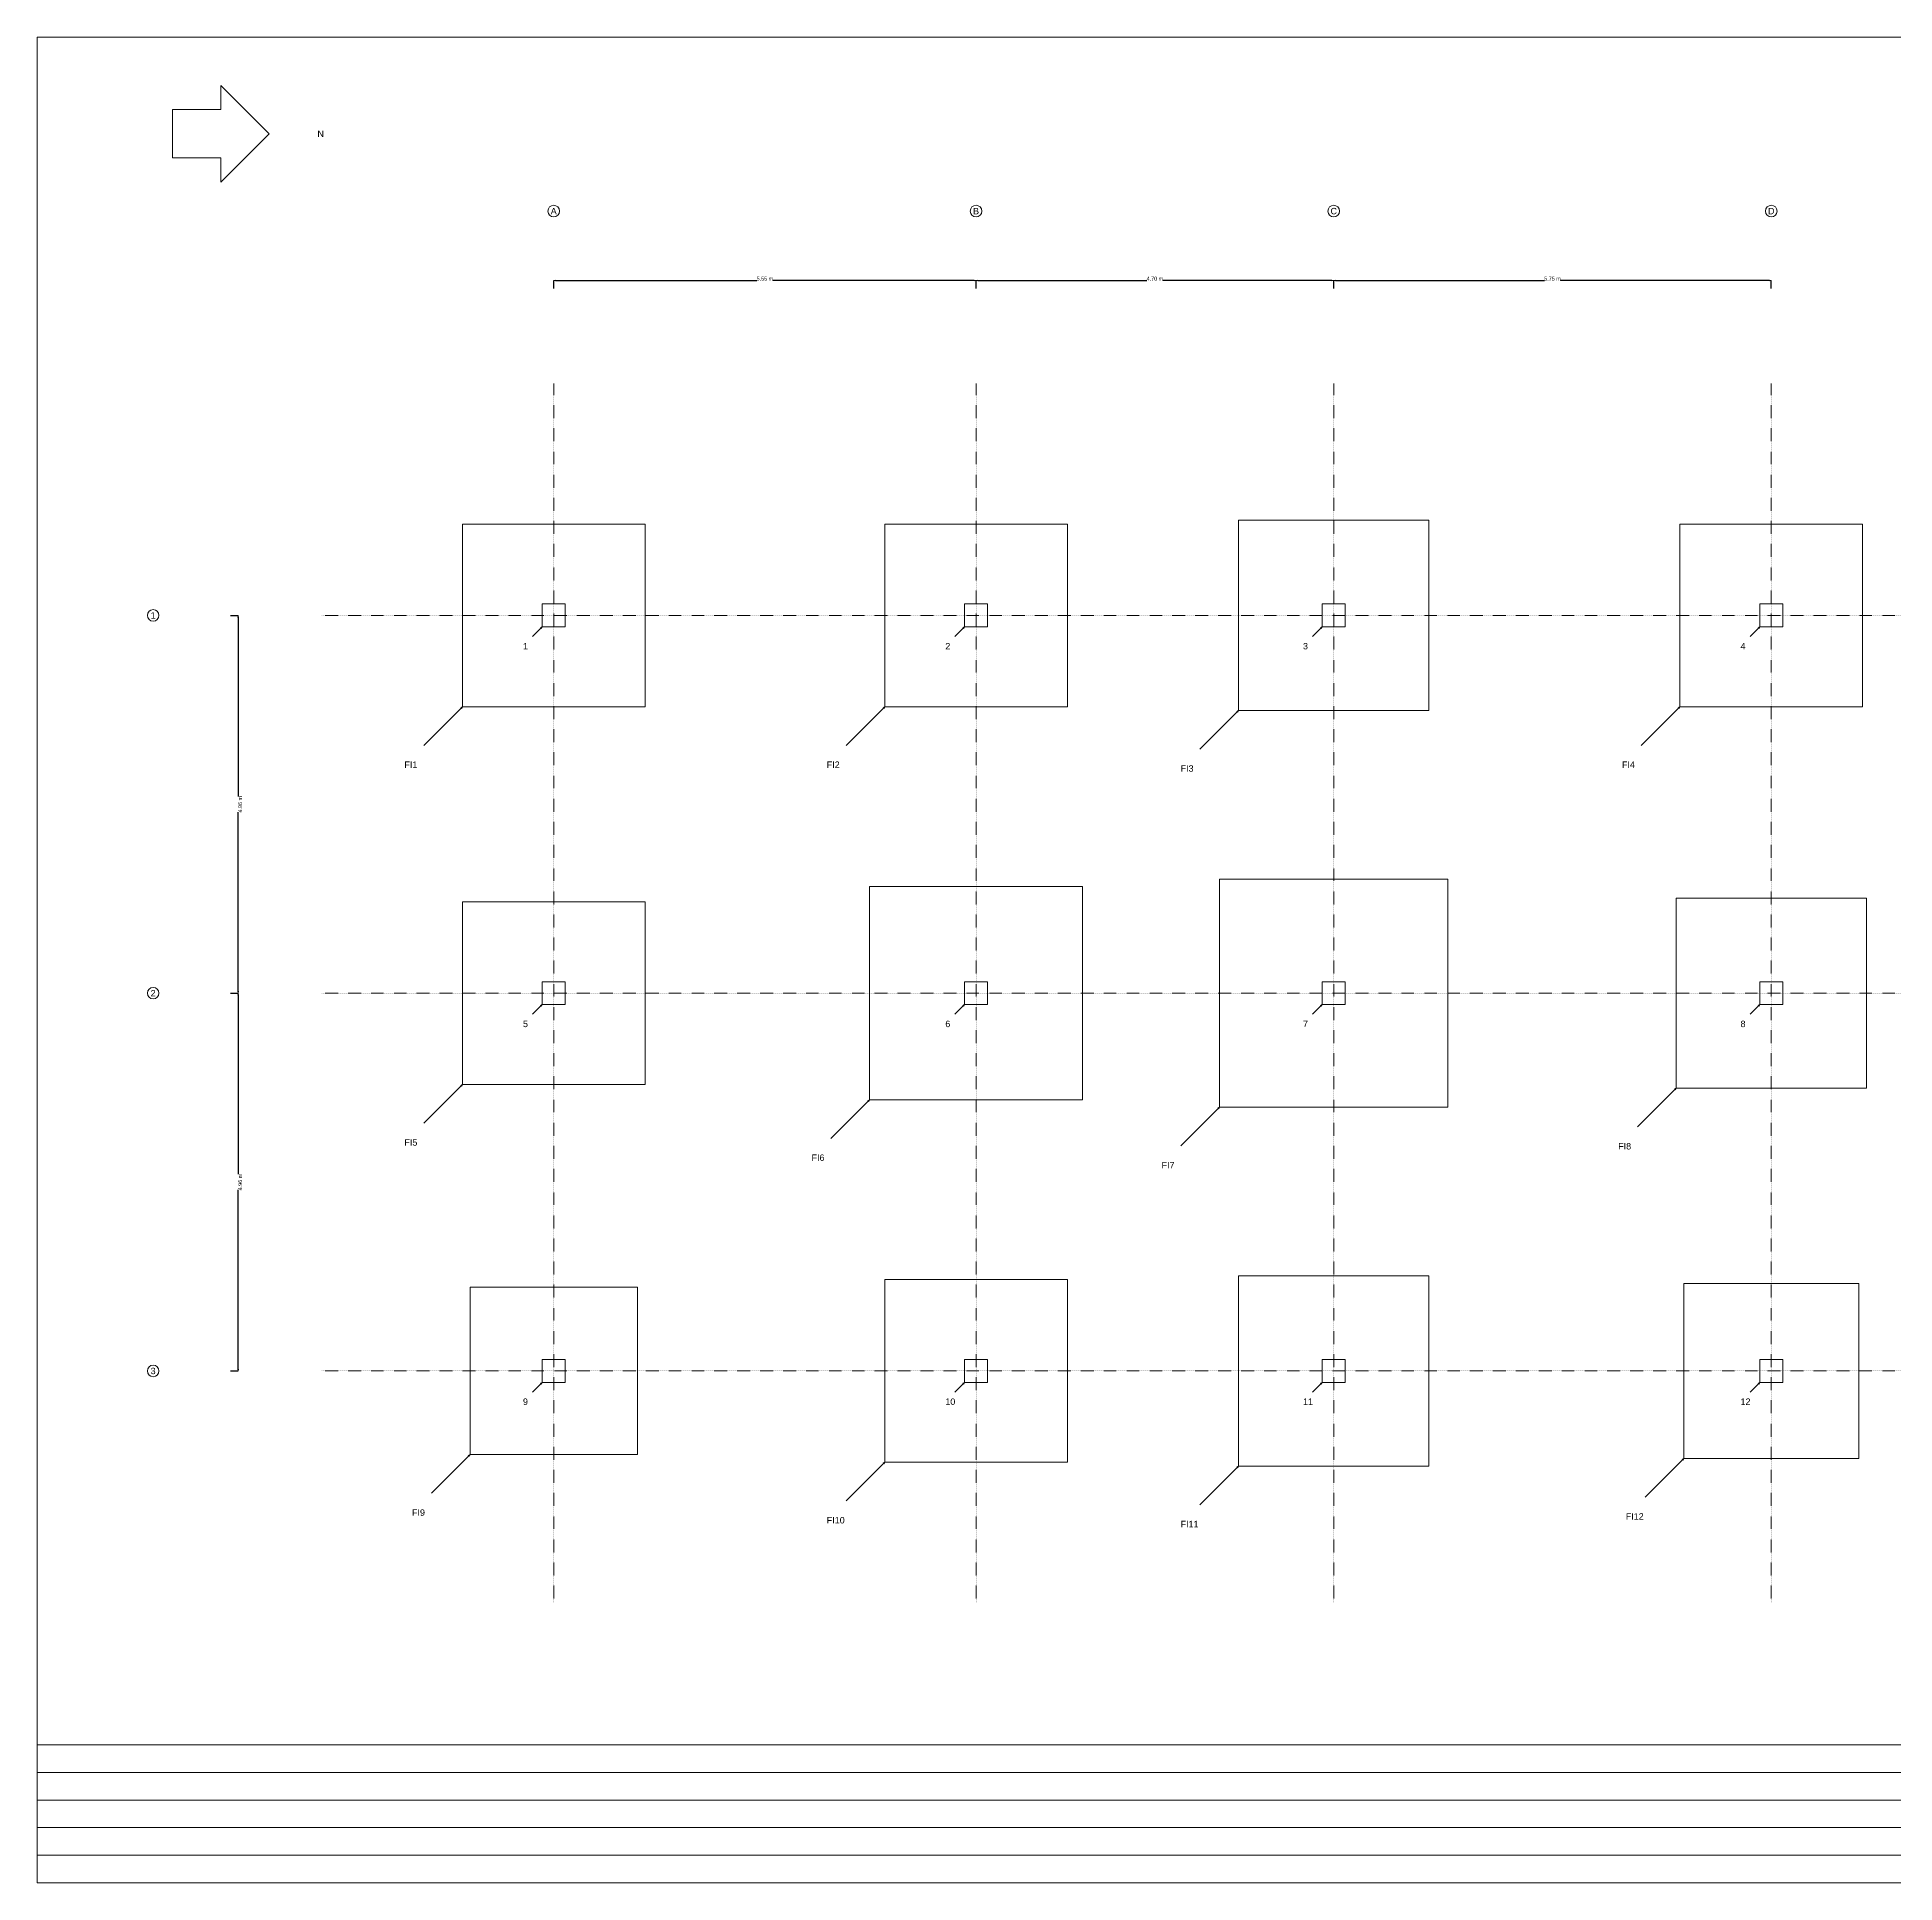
# Model space of a CAD drawing. Header units: inches. Extents: x -471 to 1000, y -4 to 951.
# Drawn here: x -471 to 490, y -4 to 951 of the extents above; entities that cross this region are included whole.
import ezdxf
from ezdxf.enums import TextEntityAlignment as Align

# ---------------------------------------------------------------- set-up
doc = ezdxf.new("R2010")
doc.units = ezdxf.units.IN
doc.header["$MEASUREMENT"] = 0
doc.linetypes.add('DOT', pattern=[0.25, 0, -0.25])
doc.layers.get('0').update_dxf_attribs({"lineweight": 0})
doc.styles.get("Standard").update_dxf_attribs({"font": 'arial.ttf'})
doc.dimstyles.new('VDDIM_NONE', dxfattribs={"dimtxt": 2, "dimasz": 1, "dimexe": 0, "dimexo": 0, "dimgap": 0, "dimtad": 1, "dimdec": 4, "dimzin": 0, "dimdsep": 46, "dimtxsty": 'Standard', "dimblk": 'VDDIM_DEFAULT', "dimcen": 0.09, "dimclre": 82, "dimclrt": 90, "dimadec": 0, "dimazin": 0, "dimtfac": 1, "dimtdec": 4, "dimtix": 1, "dimtmove": 0, "dimatfit": 3, "dimfxl": 0, "dimtolj": 1, "dimtzin": 0, "dimarcsym": 0})

# ---------------------------------------------------------------- blocks, each defined once
blk = doc.blocks.new('VDDIM_DEFAULT')
at = {"linetype": 'Continuous'}
blk.add_hatch(color=0, dxfattribs=at).paths.add_polyline_path([(0, 0), (-1, -0.1665), (-1, 0.1665)], flags=0)
at = {"color": 0, "linetype": 'Continuous'}
blk.add_lwpolyline([(0, 0), (-1, -0.1665), (-1, 0.1665), (0, 0)], dxfattribs=at)
blk = doc.blocks.new('*D3')
at = {"color": 82, "lineweight": -2}
for p, q in [((-204.11, 821.36), (-204.11, 825.36)), ((14.39, 821.36), (14.39, 825.36))]:
    blk.add_line(p, q, dxfattribs=at)
at = {"color": 0, "lineweight": -2}
for p, q in [((-203.11, 825.36), (-98.95, 825.36)), ((13.39, 825.36), (-90.77, 825.36))]:
    blk.add_line(p, q, dxfattribs=at)
at = {"layer": 'Defpoints', "color": 0}
for p in [(-204.11, 821.36), (14.39, 825.36), (14.39, 821.36)]:
    blk.add_point(p, dxfattribs=at)
at = {"color": 0, "lineweight": -2, "rotation": 180}
blk.add_blockref('VDDIM_DEFAULT', (-204.11, 825.36), dxfattribs=at)
at = {"color": 0, "lineweight": -2}
blk.add_blockref('VDDIM_DEFAULT', (14.39, 825.36), dxfattribs=at)
at = {"color": 90, "insert": (-94.86, 826.37), "char_height": 2, "attachment_point": 5}
blk.add_mtext('5.55 m', dxfattribs=at)
blk = doc.blocks.new('*D4')
at = {"color": 82, "lineweight": -2}
for p, q in [((14.39, 821.36), (14.39, 825.36)), ((199.43, 821.36), (199.43, 825.36))]:
    blk.add_line(p, q, dxfattribs=at)
at = {"color": 0, "lineweight": -2}
for p, q in [((15.39, 825.36), (102.83, 825.36)), ((198.43, 825.36), (111, 825.36))]:
    blk.add_line(p, q, dxfattribs=at)
at = {"layer": 'Defpoints', "color": 0}
for p in [(14.39, 821.36), (199.43, 825.36), (199.43, 821.36)]:
    blk.add_point(p, dxfattribs=at)
at = {"color": 0, "lineweight": -2, "rotation": 180}
blk.add_blockref('VDDIM_DEFAULT', (14.39, 825.36), dxfattribs=at)
at = {"color": 0, "lineweight": -2}
blk.add_blockref('VDDIM_DEFAULT', (199.43, 825.36), dxfattribs=at)
at = {"color": 90, "insert": (106.91, 826.38), "char_height": 2, "attachment_point": 5}
blk.add_mtext('4.70 m', dxfattribs=at)
blk = doc.blocks.new('*D5')
at = {"color": 82, "lineweight": -2}
for p, q in [((199.43, 821.36), (199.43, 825.36)), ((425.81, 821.36), (425.81, 825.36))]:
    blk.add_line(p, q, dxfattribs=at)
at = {"color": 0, "lineweight": -2}
for p, q in [((200.43, 825.36), (308.54, 825.36)), ((424.81, 825.36), (316.71, 825.36))]:
    blk.add_line(p, q, dxfattribs=at)
at = {"layer": 'Defpoints', "color": 0}
for p in [(199.43, 821.36), (425.81, 825.36), (425.81, 821.36)]:
    blk.add_point(p, dxfattribs=at)
at = {"color": 0, "lineweight": -2, "rotation": 180}
blk.add_blockref('VDDIM_DEFAULT', (199.43, 825.36), dxfattribs=at)
at = {"color": 0, "lineweight": -2}
blk.add_blockref('VDDIM_DEFAULT', (425.81, 825.36), dxfattribs=at)
at = {"color": 90, "insert": (312.62, 826.37), "char_height": 2, "attachment_point": 5}
blk.add_mtext('5.75 m', dxfattribs=at)
blk = doc.blocks.new('*D6')
at = {"color": 82, "lineweight": -2}
for p, q in [((-371.36, 652.14), (-367.36, 652.14)), ((-371.36, 456.67), (-367.36, 456.67))]:
    blk.add_line(p, q, dxfattribs=at)
at = {"color": 0, "lineweight": -2}
for p, q in [((-367.36, 651.14), (-367.36, 558.49)), ((-367.36, 457.67), (-367.36, 550.32))]:
    blk.add_line(p, q, dxfattribs=at)
at = {"layer": 'Defpoints', "color": 0}
for p in [(-371.36, 652.14), (-371.36, 456.67), (-367.36, 456.67)]:
    blk.add_point(p, dxfattribs=at)
at = {"color": 0, "lineweight": -2}
for p, rotation in [((-367.36, 652.14), 90), ((-367.36, 456.67), 270)]:
    blk.add_blockref('VDDIM_DEFAULT', p, dxfattribs=dict(at, rotation=rotation))
at = {"color": 90, "insert": (-366.33, 554.41), "char_height": 2, "attachment_point": 5, "rotation": 90}
blk.add_mtext('4.96 m', dxfattribs=at)
blk = doc.blocks.new('*D7')
at = {"color": 82, "lineweight": -2}
for p, q in [((-371.36, 456.67), (-367.36, 456.67)), ((-371.36, 261.2), (-367.36, 261.2))]:
    blk.add_line(p, q, dxfattribs=at)
at = {"color": 0, "lineweight": -2}
for p, q in [((-367.36, 455.67), (-367.36, 363.02)), ((-367.36, 262.2), (-367.36, 354.85))]:
    blk.add_line(p, q, dxfattribs=at)
at = {"layer": 'Defpoints', "color": 0}
for p in [(-371.36, 456.67), (-371.36, 261.2), (-367.36, 261.2)]:
    blk.add_point(p, dxfattribs=at)
at = {"color": 0, "lineweight": -2}
for p, rotation in [((-367.36, 456.67), 90), ((-367.36, 261.2), 270)]:
    blk.add_blockref('VDDIM_DEFAULT', p, dxfattribs=dict(at, rotation=rotation))
at = {"color": 90, "insert": (-366.33, 358.93), "char_height": 2, "attachment_point": 5, "rotation": 90}
blk.add_mtext('4.96 m', dxfattribs=at)

msp = doc.modelspace()

# ---------------------------------------------------------------- hatches: boundary and pattern name
at = {"lineweight": 0}
for points in [[(-210.01662, 646.23735), (-210.88265, 645.73735), (-210.51662, 645.37132)], [(8.48731, 646.23735), (7.62129, 645.73735), (7.98731, 645.37132)], [(193.52671, 646.23735), (192.66069, 645.73735), (193.02671, 645.37132)], [(419.90464, 646.23735), (419.03862, 645.73735), (419.40464, 645.37132)], [(-251.35521, 604.89876), (-252.22123, 604.39876), (-251.85521, 604.03274)], [(-32.85127, 604.89876), (-33.71729, 604.39876), (-33.35127, 604.03274)], [(150.21963, 602.93026), (149.3536, 602.43026), (149.71963, 602.06423)], [(378.56606, 604.89876), (377.70003, 604.39876), (378.06606, 604.03274)], [(-210.01662, 450.7649), (-210.88265, 450.2649), (-210.51662, 449.89888)], [(8.48731, 450.7649), (7.62129, 450.2649), (7.98731, 449.89888)], [(193.52671, 450.7649), (192.66069, 450.2649), (193.02671, 449.89888)], [(419.90464, 450.7649), (419.03862, 450.2649), (419.40464, 449.89888)], [(-251.35521, 409.42632), (-252.22123, 408.92632), (-251.85521, 408.56029)], [(376.59756, 407.45782), (375.73153, 406.95782), (376.09756, 406.59179)], [(-40.72528, 401.5523), (-41.59131, 401.0523), (-41.22528, 400.68628)], [(140.37711, 397.6153), (139.51108, 397.1153), (139.87711, 396.74927)], [(-210.01662, 255.29246), (-210.88265, 254.79246), (-210.51662, 254.42643)], [(8.48731, 255.29246), (7.62129, 254.79246), (7.98731, 254.42643)], [(193.52671, 255.29246), (192.66069, 254.79246), (193.02671, 254.42643)], [(419.90464, 255.29246), (419.03862, 254.79246), (419.40464, 254.42643)], [(-247.4182, 217.89089), (-248.28422, 217.39089), (-247.9182, 217.02486)], [(-32.85127, 213.95388), (-33.71729, 213.45388), (-33.35127, 213.08785)], [(150.21963, 211.98537), (149.3536, 211.48537), (149.71963, 211.11935)], [(380.53456, 215.92238), (379.66854, 215.42238), (380.03456, 215.05636)]]:
    msp.add_hatch(color=30, dxfattribs=at).paths.add_polyline_path(points, flags=0)

# ---------------------------------------------------------------- linework, layer by layer
at = {"color": 252, "linetype": 'Continuous', "lineweight": 0}
for p, q in [((999.93814, 951.35777), (-471.35521, 951.35777)), ((-471.35521, 951.35777), (-471.35521, -3.68078)), ((-471.35521, 67.70768), (509.50702, 67.70768)), ((-471.35521, 53.42999), (509.50702, 53.42999)), ((-471.35521, 39.1523), (509.50702, 39.1523)), ((-471.35521, 24.8746), (509.50702, 24.8746)), ((-471.35521, 10.59691), (509.50702, 10.59691)), ((-471.35521, -3.68078), (999.93814, -3.68078)), ((19.07591, -3.68078), (19.07591, -3.68078))]:
    msp.add_line(p, q, dxfattribs=at)
at = {"color": 50, "linetype": 'Continuous', "lineweight": 0}
for p, q in [((-376.35521, 913.85546), (-376.35521, 926.35546)), ((-376.35521, 926.35546), (-351.35521, 901.35546)), ((-401.35521, 913.85546), (-376.35521, 913.85546)), ((-401.35521, 888.85546), (-401.35521, 913.85546)), ((-351.35521, 901.35546), (-376.35521, 876.35546)), ((-376.35521, 888.85546), (-401.35521, 888.85546)), ((-376.35521, 876.35546), (-376.35521, 888.85546))]:
    msp.add_line(p, q, dxfattribs=at)
at = {"color": 136, "linetype": 'DOT', "lineweight": 0}
for p, q in [((-204.11111, 772.14286), (-204.11111, 141.19797)), ((14.39283, 772.14286), (14.39283, 141.19797)), ((199.43222, 772.14286), (199.43222, 141.19797)), ((425.81015, 772.14286), (425.81015, 141.19797)), ((-324.11111, 652.14286), (545.81015, 652.14286)), ((-324.11111, 456.67041), (545.81015, 456.67041)), ((-324.11111, 261.19797), (545.81015, 261.19797))]:
    msp.add_line(p, q, dxfattribs=at)
at = {"color": 254, "linetype": 'Continuous', "lineweight": 0}
for p, q in [((-251.35521, 699.38695), (-156.86702, 699.38695)), ((-251.35521, 604.89876), (-251.35521, 699.38695)), ((-156.86702, 699.38695), (-156.86702, 604.89876)), ((-32.85127, 699.38695), (61.63692, 699.38695)), ((-32.85127, 604.89876), (-32.85127, 699.38695)), ((61.63692, 699.38695), (61.63692, 604.89876)), ((150.21963, 701.35546), (248.64482, 701.35546)), ((150.21963, 602.93026), (150.21963, 701.35546)), ((248.64482, 701.35546), (248.64482, 602.93026)), ((378.56606, 699.38695), (473.05425, 699.38695)), ((378.56606, 604.89876), (378.56606, 699.38695)), ((473.05425, 699.38695), (473.05425, 604.89876)), ((-210.01662, 658.04837), (-198.2056, 658.04837)), ((-210.01662, 646.23735), (-210.01662, 658.04837)), ((-198.2056, 658.04837), (-198.2056, 646.23735)), ((8.48731, 658.04837), (20.29834, 658.04837)), ((8.48731, 646.23735), (8.48731, 658.04837)), ((20.29834, 658.04837), (20.29834, 646.23735)), ((193.52671, 658.04837), (205.33774, 658.04837)), ((193.52671, 646.23735), (193.52671, 658.04837)), ((205.33774, 658.04837), (205.33774, 646.23735)), ((419.90464, 658.04837), (431.71567, 658.04837)), ((419.90464, 646.23735), (419.90464, 658.04837)), ((431.71567, 658.04837), (431.71567, 646.23735)), ((-198.2056, 646.23735), (-210.01662, 646.23735)), ((20.29834, 646.23735), (8.48731, 646.23735)), ((205.33774, 646.23735), (193.52671, 646.23735)), ((431.71567, 646.23735), (419.90464, 646.23735)), ((-156.86702, 604.89876), (-251.35521, 604.89876)), ((61.63692, 604.89876), (-32.85127, 604.89876)), ((248.64482, 602.93026), (150.21963, 602.93026)), ((473.05425, 604.89876), (378.56606, 604.89876)), ((-40.72528, 511.78852), (69.51094, 511.78852)), ((-40.72528, 401.5523), (-40.72528, 511.78852)), ((69.51094, 511.78852), (69.51094, 401.5523)), ((140.37711, 515.72553), (258.48734, 515.72553)), ((140.37711, 397.6153), (140.37711, 515.72553)), ((258.48734, 515.72553), (258.48734, 397.6153)), ((-251.35521, 503.91451), (-156.86702, 503.91451)), ((-251.35521, 409.42632), (-251.35521, 503.91451)), ((-156.86702, 503.91451), (-156.86702, 409.42632)), ((376.59756, 505.88301), (475.02275, 505.88301)), ((376.59756, 407.45782), (376.59756, 505.88301)), ((475.02275, 505.88301), (475.02275, 407.45782)), ((-210.01662, 462.57593), (-198.2056, 462.57593)), ((-210.01662, 450.7649), (-210.01662, 462.57593)), ((-198.2056, 462.57593), (-198.2056, 450.7649)), ((8.48731, 462.57593), (20.29834, 462.57593)), ((8.48731, 450.7649), (8.48731, 462.57593)), ((20.29834, 462.57593), (20.29834, 450.7649)), ((193.52671, 462.57593), (205.33774, 462.57593)), ((193.52671, 450.7649), (193.52671, 462.57593)), ((205.33774, 462.57593), (205.33774, 450.7649)), ((419.90464, 462.57593), (431.71567, 462.57593)), ((419.90464, 450.7649), (419.90464, 462.57593)), ((431.71567, 462.57593), (431.71567, 450.7649)), ((-198.2056, 450.7649), (-210.01662, 450.7649)), ((20.29834, 450.7649), (8.48731, 450.7649)), ((205.33774, 450.7649), (193.52671, 450.7649)), ((431.71567, 450.7649), (419.90464, 450.7649)), ((-156.86702, 409.42632), (-251.35521, 409.42632)), ((475.02275, 407.45782), (376.59756, 407.45782)), ((69.51094, 401.5523), (-40.72528, 401.5523)), ((258.48734, 397.6153), (140.37711, 397.6153)), ((-32.85127, 308.44207), (61.63692, 308.44207)), ((-32.85127, 213.95388), (-32.85127, 308.44207)), ((61.63692, 308.44207), (61.63692, 213.95388)), ((150.21963, 310.41057), (248.64482, 310.41057)), ((150.21963, 211.98537), (150.21963, 310.41057)), ((248.64482, 310.41057), (248.64482, 211.98537)), ((-247.4182, 304.50506), (-160.80402, 304.50506)), ((-247.4182, 217.89089), (-247.4182, 304.50506)), ((-160.80402, 304.50506), (-160.80402, 217.89089)), ((380.53456, 306.47356), (471.08574, 306.47356)), ((380.53456, 215.92238), (380.53456, 306.47356)), ((471.08574, 306.47356), (471.08574, 215.92238)), ((-210.01662, 267.10348), (-198.2056, 267.10348)), ((-210.01662, 255.29246), (-210.01662, 267.10348)), ((-198.2056, 267.10348), (-198.2056, 255.29246)), ((8.48731, 267.10348), (20.29834, 267.10348)), ((8.48731, 255.29246), (8.48731, 267.10348)), ((20.29834, 267.10348), (20.29834, 255.29246)), ((193.52671, 267.10348), (205.33774, 267.10348)), ((193.52671, 255.29246), (193.52671, 267.10348)), ((205.33774, 267.10348), (205.33774, 255.29246)), ((419.90464, 267.10348), (431.71567, 267.10348)), ((419.90464, 255.29246), (419.90464, 267.10348)), ((431.71567, 267.10348), (431.71567, 255.29246)), ((-198.2056, 255.29246), (-210.01662, 255.29246)), ((20.29834, 255.29246), (8.48731, 255.29246)), ((205.33774, 255.29246), (193.52671, 255.29246)), ((431.71567, 255.29246), (419.90464, 255.29246)), ((-160.80402, 217.89089), (-247.4182, 217.89089)), ((61.63692, 213.95388), (-32.85127, 213.95388)), ((248.64482, 211.98537), (150.21963, 211.98537)), ((471.08574, 215.92238), (380.53456, 215.92238))]:
    msp.add_line(p, q, dxfattribs=at)
at = {"color": 30, "linetype": 'Continuous', "lineweight": 0}
for p, q in [((-210.01662, 646.23735), (-215.01662, 641.23735)), ((8.48731, 646.23735), (3.48731, 641.23735)), ((193.52671, 646.23735), (188.52671, 641.23735)), ((419.90464, 646.23735), (414.90464, 641.23735)), ((-251.35521, 604.89876), (-271.35521, 584.89876)), ((-32.85127, 604.89876), (-52.85127, 584.89876)), ((150.21963, 602.93026), (130.21963, 582.93026)), ((378.56606, 604.89876), (358.56606, 584.89876)), ((-210.01662, 450.7649), (-215.01662, 445.7649)), ((8.48731, 450.7649), (3.48731, 445.7649)), ((193.52671, 450.7649), (188.52671, 445.7649)), ((419.90464, 450.7649), (414.90464, 445.7649)), ((-251.35521, 409.42632), (-271.35521, 389.42632)), ((376.59756, 407.45782), (356.59756, 387.45782)), ((-40.72528, 401.5523), (-60.72528, 381.5523)), ((140.37711, 397.6153), (120.37711, 377.6153)), ((-210.01662, 255.29246), (-215.01662, 250.29246)), ((8.48731, 255.29246), (3.48731, 250.29246)), ((193.52671, 255.29246), (188.52671, 250.29246)), ((419.90464, 255.29246), (414.90464, 250.29246)), ((-247.4182, 217.89089), (-267.4182, 197.89089)), ((-32.85127, 213.95388), (-52.85127, 193.95388)), ((150.21963, 211.98537), (130.21963, 191.98537)), ((380.53456, 215.92238), (360.53456, 195.92238))]:
    msp.add_line(p, q, dxfattribs=at)
at = {"color": 30, "lineweight": 0}
for points in [[(-210.01662, 646.23735), (-210.88265, 645.73735), (-210.51662, 645.37132), (-210.01662, 646.23735)], [(8.48731, 646.23735), (7.62129, 645.73735), (7.98731, 645.37132), (8.48731, 646.23735)], [(193.52671, 646.23735), (192.66069, 645.73735), (193.02671, 645.37132), (193.52671, 646.23735)], [(419.90464, 646.23735), (419.03862, 645.73735), (419.40464, 645.37132), (419.90464, 646.23735)], [(-251.35521, 604.89876), (-252.22123, 604.39876), (-251.85521, 604.03274), (-251.35521, 604.89876)], [(-32.85127, 604.89876), (-33.71729, 604.39876), (-33.35127, 604.03274), (-32.85127, 604.89876)], [(150.21963, 602.93026), (149.3536, 602.43026), (149.71963, 602.06423), (150.21963, 602.93026)], [(378.56606, 604.89876), (377.70003, 604.39876), (378.06606, 604.03274), (378.56606, 604.89876)], [(-210.01662, 450.7649), (-210.88265, 450.2649), (-210.51662, 449.89888), (-210.01662, 450.7649)], [(8.48731, 450.7649), (7.62129, 450.2649), (7.98731, 449.89888), (8.48731, 450.7649)], [(193.52671, 450.7649), (192.66069, 450.2649), (193.02671, 449.89888), (193.52671, 450.7649)], [(419.90464, 450.7649), (419.03862, 450.2649), (419.40464, 449.89888), (419.90464, 450.7649)], [(-251.35521, 409.42632), (-252.22123, 408.92632), (-251.85521, 408.56029), (-251.35521, 409.42632)], [(376.59756, 407.45782), (375.73153, 406.95782), (376.09756, 406.59179), (376.59756, 407.45782)], [(-40.72528, 401.5523), (-41.59131, 401.0523), (-41.22528, 400.68628), (-40.72528, 401.5523)], [(140.37711, 397.6153), (139.51108, 397.1153), (139.87711, 396.74927), (140.37711, 397.6153)], [(-210.01662, 255.29246), (-210.88265, 254.79246), (-210.51662, 254.42643), (-210.01662, 255.29246)], [(8.48731, 255.29246), (7.62129, 254.79246), (7.98731, 254.42643), (8.48731, 255.29246)], [(193.52671, 255.29246), (192.66069, 254.79246), (193.02671, 254.42643), (193.52671, 255.29246)], [(419.90464, 255.29246), (419.03862, 254.79246), (419.40464, 254.42643), (419.90464, 255.29246)], [(-247.4182, 217.89089), (-248.28422, 217.39089), (-247.9182, 217.02486), (-247.4182, 217.89089)], [(-32.85127, 213.95388), (-33.71729, 213.45388), (-33.35127, 213.08785), (-32.85127, 213.95388)], [(150.21963, 211.98537), (149.3536, 211.48537), (149.71963, 211.11935), (150.21963, 211.98537)], [(380.53456, 215.92238), (379.66854, 215.42238), (380.03456, 215.05636), (380.53456, 215.92238)]]:
    msp.add_lwpolyline(points, dxfattribs=at)
at = {"color": 2, "lineweight": 0}
for centre in [(-204.11111, 861.35546), (14.39283, 861.35546), (199.43222, 861.35546), (425.81015, 861.35546), (-411.35521, 652.14286), (-411.35521, 456.67041), (-411.35521, 261.19797)]:
    msp.add_circle(centre, 2.99438, dxfattribs=at)

# ---------------------------------------------------------------- texts
at = {"color": 50}
msp.add_text('N', height=3.32, dxfattribs=at).set_placement((-326.35521, 901.35546), align=Align.MIDDLE_LEFT)
at = {"color": 2}
for s, p in [('A', (-204.11111, 861.35546)), ('B', (14.39283, 861.35546)), ('C', (199.43222, 861.35546)), ('D', (425.81015, 861.35546)), ('1', (-411.35521, 652.14286)), ('2', (-411.35521, 456.67041)), ('3', (-411.35521, 261.19797))]:
    msp.add_text(s, height=3.32, dxfattribs=at).set_placement(p, align=Align.MIDDLE_CENTER)
for s, p in [('1', (-220.01662, 636.23735)), ('2', (-1.51269, 636.23735)), ('3', (183.52671, 636.23735)), ('4', (409.90464, 636.23735)), ('FI1', (-281.35521, 574.89876)), ('FI2', (-62.85127, 574.89876)), ('FI3', (120.21963, 572.93026)), ('FI4', (348.56606, 574.89876)), ('5', (-220.01662, 440.7649)), ('6', (-1.51269, 440.7649)), ('7', (183.52671, 440.7649)), ('8', (409.90464, 440.7649)), ('FI5', (-281.35521, 379.42632)), ('FI8', (346.59756, 377.45782)), ('FI6', (-70.72528, 371.5523)), ('FI7', (110.37711, 367.6153)), ('9', (-220.01662, 245.29246)), ('10', (-1.51269, 245.29246)), ('11', (183.52671, 245.29246)), ('12', (409.90464, 245.29246)), ('FI9', (-277.4182, 187.89089)), ('FI10', (-62.85127, 183.95388)), ('FI11', (120.21963, 181.98537)), ('FI12', (350.53456, 185.92238))]:
    msp.add_text(s, height=3.32, dxfattribs=at).set_placement(p, align=Align.MIDDLE_LEFT)

# ---------------------------------------------------------------- dimensions: what is measured, and where the dimension line sits
at = {"color": 1, "linetype": 'Continuous'}
for p1, p2, text, picture, middle in [((-204.11111, 821.35546), (14.39283, 821.35546), '5.55 m', '*D3', (-94.85914, 826.37246)), ((14.39283, 821.35546), (199.43222, 821.35546), '4.70 m', '*D4', (106.91252, 826.37646)), ((199.43222, 821.35546), (425.81015, 821.35546), '5.75 m', '*D5', (312.62119, 826.37246)), ((-371.35521, 652.14286), (-371.35521, 456.67041), '4.96 m', '*D6', (-366.33421, 554.40664)), ((-371.35521, 456.67041), (-371.35521, 261.19797), '4.96 m', '*D7', (-366.33421, 358.93419))]:
    dim = msp.add_aligned_dim(p1=p1, p2=p2, distance=4, text=text, dimstyle='VDDIM_NONE', dxfattribs=at)
    dim.commit()
    dim.dimension.update_dxf_attribs({"geometry": picture, "text_midpoint": middle})

doc.saveas('drawing.dxf')
